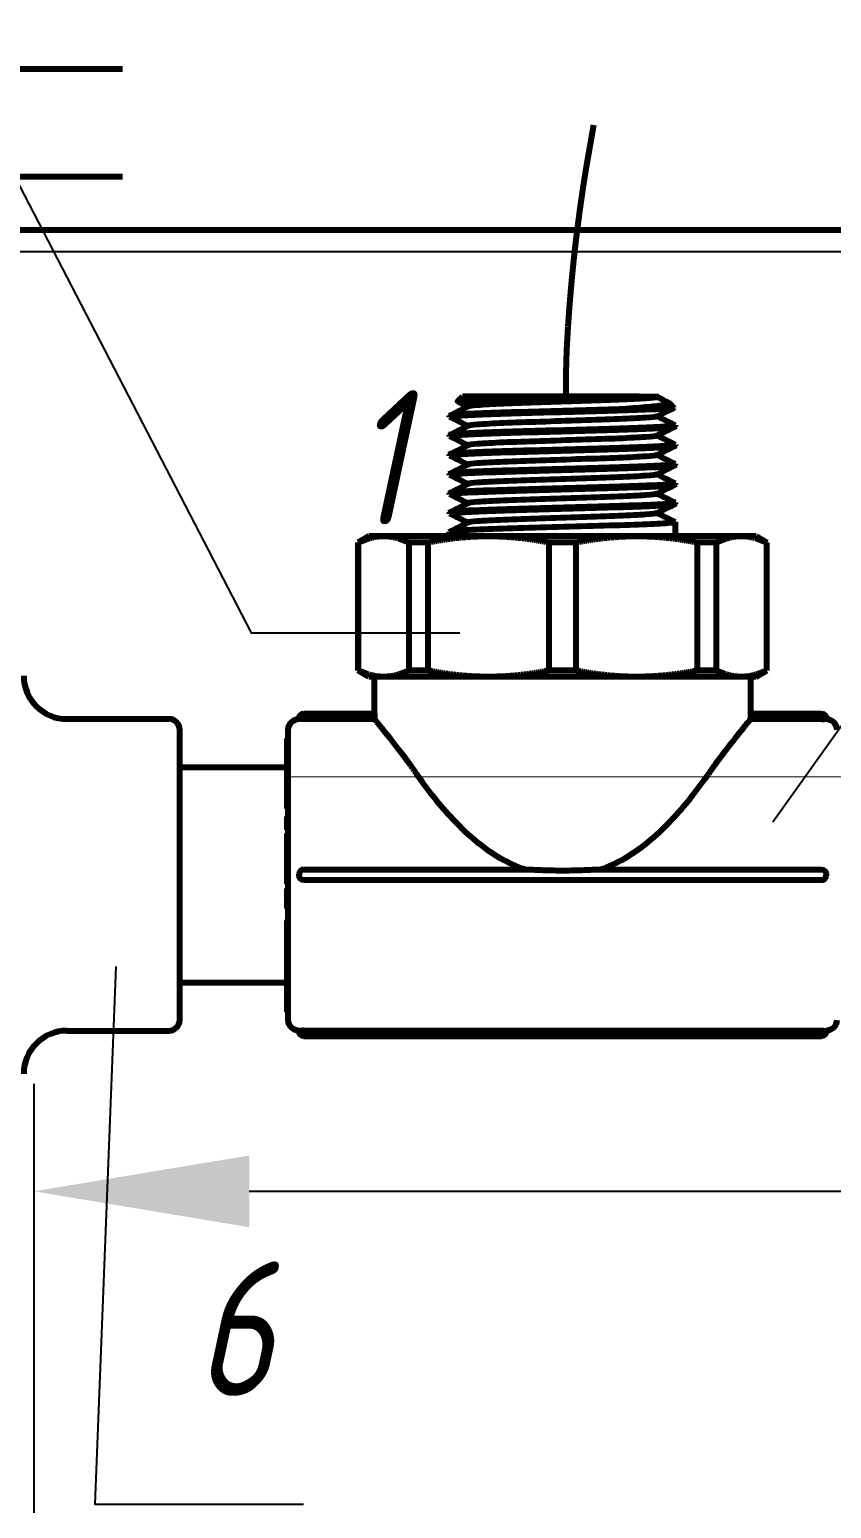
# Model space of a CAD drawing. Header units: millimetres. Extents: x -92220 to 11040, y -5929 to 27498.
# Drawn here: x -2815.4 to -2740.9, y 354.7 to 492.2 of the extents above; entities that cross this region are included whole.
import ezdxf

# ---------------------------------------------------------------- set-up
doc = ezdxf.new("R2010")
doc.units = ezdxf.units.MM
doc.linetypes.add('DASHDOT', pattern=[25.4, 12.7, -6.35, 0, -6.35])
doc.linetypes.add('DASHED', pattern=[19.05, 12.7, -6.35])
doc.layers.add('100 noprint', color=1, linetype='Continuous', plot=False)
for name, color, linetype in [('12 Канализация 1', 7, 'Continuous'), ('27 Вода ветка 7', 7, 'Continuous'), ('28 Вода ветка 8', 7, 'Continuous')]:
    doc.layers.add(name, color=color, linetype=linetype)
doc.styles.get("Standard").update_dxf_attribs({"font": 'arial.ttf'})
doc.styles.add('ГОСТ-ISOCPEUR', font='isocpeui.ttf', dxfattribs={"width": 0.8})
doc.dimstyles.new('ISO-25', dxfattribs={"dimtxt": 2.5, "dimasz": 2.5, "dimexe": 1.25, "dimexo": 0.625, "dimtad": 1, "dimtxsty": 'Standard', "dimcen": 2.5, "dimadec": 0, "dimazin": 0, "dimtfac": 1, "dimtmove": 0, "dimatfit": 3, "dimfxl": 1, "dimarcsym": 0})

# ---------------------------------------------------------------- blocks, each defined once
blk = doc.blocks.new('скользящее крепление')
at = {"color": 0, "lineweight": -2}
for p, q in [((0, 0), (0, 20)), ((10, 0), (10, 20))]:
    blk.add_line(p, q, dxfattribs=at)
blk = doc.blocks.new('*D69')
at = {"layer": '12 Канализация 1', "color": 0, "lineweight": -2}
for p, q in [((-2815, 354.25), (-2815, 394.15)), ((-2295, 134.87), (-2295, 394.15)), ((-2795, 384.15), (-2315, 384.15))]:
    blk.add_line(p, q, dxfattribs=at)
at = {"layer": '12 Канализация 1', "color": 0}
for points in [[(-2795, 387.48), (-2795, 380.81), (-2815, 384.15)], [(-2315, 380.81), (-2315, 387.48), (-2295, 384.15)]]:
    blk.add_solid(points, dxfattribs=at)
at = {"layer": 'Defpoints', "color": 0}
for p in [(-2295, 384.15), (-2815, 354.25), (-2295, 134.87)]:
    blk.add_point(p, dxfattribs=at)
at = {"layer": '12 Канализация 1', "color": 0, "insert": (-2555, 400.53), "char_height": 12.5, "attachment_point": 5}
blk.add_mtext('520', dxfattribs=at)
blk = doc.blocks.new('*D197')
at = {"layer": '27 Вода ветка 7', "color": 0, "lineweight": -2}
for p, q in [((-2816.78, 488.51), (-2816.78, 526.11)), ((-2366.78, 488.51), (-2366.78, 526.11)), ((-2376.78, 521.11), (-2806.78, 521.11))]:
    blk.add_line(p, q, dxfattribs=at)
at = {"layer": '27 Вода ветка 7', "color": 0}
for points in [[(-2806.78, 522.78), (-2806.78, 519.44), (-2816.78, 521.11)], [(-2376.78, 519.44), (-2376.78, 522.78), (-2366.78, 521.11)]]:
    blk.add_solid(points, dxfattribs=at)
at = {"layer": 'Defpoints', "color": 0}
for p in [(-2816.78, 521.11), (-2816.78, 488.51), (-2366.78, 488.51)]:
    blk.add_point(p, dxfattribs=at)
at = {"layer": '27 Вода ветка 7', "color": 0, "insert": (-2591.78, 537.49), "char_height": 12.5, "attachment_point": 5}
blk.add_mtext('450', dxfattribs=at)

msp = doc.modelspace()

# ---------------------------------------------------------------- linework, layer by layer
at = {"layer": '100 noprint', "color": 2, "linetype": 'DASHED', "ltscale": 10}
msp.add_line((11013.49, 471.51), (-12184.07, 471.51), dxfattribs=at)
at = {"layer": '27 Вода ветка 7', "color": 1, "lineweight": 80}
msp.add_line((-2838.04, 473.58), (-1571.92, 473.58), dxfattribs=at)
at = {"layer": '27 Вода ветка 7', "flags": 128}
msp.add_lwpolyline([(-2816.78, 478.51), (-2794.83, 436.09), (-2775.41, 436.09)], dxfattribs=at)
at = {"layer": '28 Вода ветка 8', "color": 5, "lineweight": 80, "extrusion": (0, 1, -2.22045e-16)}
for p, q in [((-2775.16, 458.08), (-2775.63, 457.61)), ((-2758.74, 458.08), (-2775.16, 458.08)), ((-2757.82, 456.88), (-2760.61, 456.88)), ((-2755.96, 457.48), (-2755.5, 457.01)), ((-2776.36, 456.18), (-2776.36, 456.28)), ((-2755.36, 455.28), (-2755.36, 455.38)), ((-2776.36, 454.38), (-2776.36, 454.48)), ((-2776.36, 452.58), (-2776.36, 452.68)), ((-2755.36, 453.48), (-2755.36, 453.58)), ((-2755.36, 451.68), (-2755.36, 451.78)), ((-2776.36, 450.78), (-2776.36, 450.88)), ((-2755.36, 449.88), (-2755.36, 449.98)), ((-2776.36, 448.98), (-2776.36, 449.08)), ((-2776.36, 447.18), (-2776.36, 447.28)), ((-2755.36, 448.08), (-2755.36, 448.18)), ((-2755.36, 445.08), (-2755.36, 446.38)), ((-2783.86, 445.08), (-2784.86, 444.5)), ((-2784.82, 444.5), (-2784.86, 444.5)), ((-2784.86, 432.58), (-2784.86, 444.5)), ((-2784.82, 432.58), (-2784.82, 444.5)), ((-2782.49, 445.08), (-2783.86, 445.08)), ((-2772.75, 445.08), (-2782.49, 445.08)), ((-2780.16, 444.5), (-2780.16, 432.58)), ((-2778.37, 444.5), (-2780.16, 444.5)), ((-2778.37, 432.58), (-2778.37, 444.5)), ((-2776.36, 445.08), (-2776.36, 445.48)), ((-2758.97, 445.08), (-2772.75, 445.08)), ((-2767.13, 444.5), (-2767.13, 432.58)), ((-2764.59, 444.5), (-2767.13, 444.5)), ((-2764.59, 432.58), (-2764.59, 444.5)), ((-2749.23, 445.08), (-2758.97, 445.08)), ((-2753.35, 444.5), (-2753.35, 432.58)), ((-2751.56, 444.5), (-2753.35, 444.5)), ((-2751.56, 432.58), (-2751.56, 444.5)), ((-2747.86, 445.08), (-2749.23, 445.08)), ((-2747.86, 445.08), (-2746.86, 444.5)), ((-2746.9, 444.5), (-2746.9, 432.58)), ((-2746.86, 444.5), (-2746.9, 444.5)), ((-2746.86, 432.58), (-2746.86, 444.5)), ((-2784.82, 432.58), (-2784.86, 432.58)), ((-2783.86, 432), (-2784.86, 432.58)), ((-2782.49, 432), (-2783.86, 432)), ((-2783.36, 428.58), (-2783.36, 432)), ((-2772.75, 432), (-2782.49, 432)), ((-2778.37, 432.58), (-2780.16, 432.58)), ((-2758.97, 432), (-2772.75, 432)), ((-2764.59, 432.58), (-2767.13, 432.58)), ((-2749.23, 432), (-2758.97, 432)), ((-2751.56, 432.58), (-2753.35, 432.58)), ((-2747.86, 432), (-2749.23, 432)), ((-2748.36, 428.58), (-2748.36, 432)), ((-2747.86, 432), (-2746.86, 432.58)), ((-2746.86, 432.58), (-2746.9, 432.58)), ((-2790.36, 428.08), (-2790.36, 428.18)), ((-2790.36, 428.08), (-2790.36, 428.08)), ((-2789.96, 428.58), (-2783.36, 428.58)), ((-2783.36, 428.07), (-2789.96, 428.07)), ((-2783.36, 428.08), (-2783.36, 428.07)), ((-2748.37, 428.07), (-2748.37, 428.08)), ((-2741.76, 428.07), (-2748.37, 428.07)), ((-2748.36, 428.58), (-2741.76, 428.58)), ((-2741.36, 428.18), (-2741.36, 428.08)), ((-2741.36, 428.08), (-2741.36, 428.08)), ((-2791.36, 400.08), (-2791.36, 427.08)), ((-2791.36, 426.27), (-2791.46, 426.27)), ((-2791.46, 426.15), (-2791.46, 426.27)), ((-2791.36, 425.78), (-2791.46, 425.78)), ((-2791.46, 425.52), (-2791.46, 425.78)), ((-2791.46, 424.16), (-2791.46, 424.31)), ((-2791.36, 424.31), (-2791.46, 424.31)), ((-2791.36, 424.16), (-2791.46, 424.16)), ((-2791.46, 423.62), (-2791.46, 424.16)), ((-2791.36, 422.55), (-2791.46, 422.55)), ((-2791.46, 421.5), (-2791.46, 422.14)), ((-2791.36, 421.5), (-2791.46, 421.5)), ((-2791.46, 420.84), (-2791.46, 421.5)), ((-2791.46, 419.95), (-2791.46, 420.84)), ((-2791.36, 420.84), (-2791.46, 420.84)), ((-2791.36, 419.95), (-2791.46, 419.95)), ((-2791.46, 419.74), (-2791.46, 419.95)), ((-2791.36, 419.74), (-2791.46, 419.74)), ((-2791.36, 419), (-2791.46, 419)), ((-2791.46, 418.9), (-2791.46, 419)), ((-2791.36, 418.9), (-2791.46, 418.9)), ((-2791.46, 417.77), (-2791.46, 418.9)), ((-2791.36, 417.77), (-2791.46, 417.77)), ((-2791.36, 417.42), (-2791.46, 417.42)), ((-2791.46, 417.13), (-2791.46, 417.42)), ((-2791.36, 417.13), (-2791.46, 417.13)), ((-2791.46, 417.07), (-2791.46, 417.13)), ((-2791.36, 417.07), (-2791.46, 417.07)), ((-2791.46, 416.73), (-2791.46, 417.07)), ((-2791.36, 416.73), (-2791.46, 416.73)), ((-2791.46, 415.17), (-2791.46, 416.73)), ((-2791.36, 415.17), (-2791.46, 415.17)), ((-2791.46, 415.13), (-2791.46, 415.17)), ((-2791.36, 415.13), (-2791.46, 415.13)), ((-2791.46, 414.63), (-2791.46, 415.13)), ((-2791.36, 414.63), (-2791.46, 414.63)), ((-2791.46, 414.56), (-2791.46, 414.63)), ((-2791.36, 414.56), (-2791.46, 414.56)), ((-2791.46, 414.24), (-2791.46, 414.56)), ((-2791.36, 414.24), (-2791.46, 414.24)), ((-2791.46, 413.84), (-2791.46, 414.24)), ((-2789.96, 414.08), (-2769.32, 414.08)), ((-2762.41, 414.08), (-2741.76, 414.08)), ((-2791.36, 413.63), (-2791.46, 413.63)), ((-2791.46, 413.03), (-2791.46, 413.42)), ((-2791.36, 413.03), (-2791.46, 413.03)), ((-2791.46, 412.72), (-2791.46, 413.03)), ((-2791.36, 412.72), (-2791.46, 412.72)), ((-2790.36, 413.48), (-2790.36, 413.68)), ((-2741.76, 413.08), (-2789.96, 413.08)), ((-2741.36, 413.68), (-2741.36, 413.48)), ((-2791.36, 412.3), (-2791.46, 412.3)), ((-2791.46, 411.93), (-2791.46, 412.3)), ((-2791.36, 411.93), (-2791.46, 411.93)), ((-2791.46, 411.19), (-2791.46, 411.93)), ((-2791.36, 410.52), (-2791.46, 410.52)), ((-2791.36, 409.3), (-2791.46, 409.3)), ((-2791.36, 409.25), (-2791.46, 409.25)), ((-2791.46, 409.02), (-2791.46, 409.25)), ((-2791.36, 409.02), (-2791.46, 409.02)), ((-2791.36, 408.81), (-2791.46, 408.81)), ((-2791.36, 407.7), (-2791.46, 407.7)), ((-2791.36, 407.15), (-2791.46, 407.15)), ((-2791.46, 406.14), (-2791.46, 407.15)), ((-2791.36, 406.14), (-2791.46, 406.14)), ((-2791.36, 406.01), (-2791.46, 406.01)), ((-2791.36, 405.49), (-2791.46, 405.49)), ((-2791.36, 404.77), (-2791.46, 404.77)), ((-2791.46, 404.6), (-2791.46, 404.77)), ((-2791.36, 404.6), (-2791.46, 404.6)), ((-2791.46, 404.54), (-2791.46, 404.6)), ((-2791.36, 404.54), (-2791.46, 404.54)), ((-2791.36, 404.47), (-2791.46, 404.47)), ((-2791.46, 402.71), (-2791.46, 404.47)), ((-2791.36, 402.71), (-2791.46, 402.71)), ((-2791.46, 402.35), (-2791.46, 402.71)), ((-2791.46, 401.63), (-2791.46, 402.19)), ((-2791.36, 402.19), (-2791.46, 402.19)), ((-2791.36, 401.63), (-2791.46, 401.63)), ((-2791.46, 401.55), (-2791.46, 401.63)), ((-2791.36, 401.55), (-2791.46, 401.55)), ((-2791.46, 401.24), (-2791.46, 401.55)), ((-2791.36, 401.24), (-2791.46, 401.24)), ((-2791.46, 401.17), (-2791.46, 401.24)), ((-2791.36, 401.17), (-2791.46, 401.17)), ((-2791.46, 400.85), (-2791.46, 400.9)), ((-2791.36, 400.9), (-2791.46, 400.9)), ((-2791.36, 400.85), (-2791.46, 400.85)), ((-2790.36, 398.98), (-2790.36, 399.08)), ((-2790.36, 399.08), (-2790.36, 399.08)), ((-2789.96, 399.09), (-2741.76, 399.09)), ((-2741.36, 399.08), (-2741.36, 399.08)), ((-2741.36, 399.08), (-2741.36, 398.98)), ((-2789.96, 398.58), (-2741.76, 398.58))]:
    msp.add_line(p, q, dxfattribs=at)
at = {"layer": '28 Вода ветка 8', "color": 5, "lineweight": 80}
for p, q in [((-2811.96, 428.08), (-2802.46, 428.08)), ((-2801.46, 400.08), (-2801.46, 427.08)), ((-2801.46, 423.58), (-2791.36, 423.58)), ((-2801.46, 403.58), (-2791.36, 403.58)), ((-2811.96, 399.08), (-2802.46, 399.08))]:
    msp.add_line(p, q, dxfattribs=at)
at = {"layer": '28 Вода ветка 8', "flags": 128}
for points in [[(-2746.32, 418.51), (-2710.83, 468.23), (-2691.41, 468.23)], [(-2807.4, 405.07), (-2809.36, 355.07), (-2789.94, 355.07)]]:
    msp.add_lwpolyline(points, dxfattribs=at)
at = {"layer": '28 Вода ветка 8', "color": 5, "lineweight": 80}
for centre, radius, start, end in [((-2811.96, 432.08), 4, 180, 270), ((-2802.46, 427.08), 1, 0, 90), ((-2789.96, 413.68), 0.4, 90, 180), ((-2741.76, 413.48), 0.4, 270, 0), ((-2811.96, 395.08), 4, 90, 180), ((-2802.46, 400.08), 1, 270, 0)]:
    msp.add_arc(centre, radius, start, end, dxfattribs=at)
at = {"layer": '28 Вода ветка 8', "color": 5, "lineweight": 80, "extrusion": (0, -2.22045e-16, -1)}
for centre, radius, start, end in [((2790.36, 427.08), 1, 0, 90), ((2789.96, 428.18), 0.4, 0, 90), ((2741.76, 428.18), 0.4, 90, 180), ((2741.36, 427.08), 1, 90, 180), ((2741.76, 413.68), 0.4, 90, 180), ((2789.96, 413.48), 0.4, 270, 0), ((2790.36, 400.08), 1, 270, 0), ((2789.96, 398.98), 0.4, 270, 0), ((2741.76, 398.98), 0.4, 180, 270), ((2741.36, 400.08), 1, 180, 270)]:
    msp.add_arc(centre, radius, start, end, dxfattribs=at)
at = {"layer": '28 Вода ветка 8', "color": 5, "linetype": 'DASHDOT', "lineweight": 80, "ltscale": 2, "start_tangent": (0, 1), "end_tangent": (0, 1)}
msp.add_spline([(-2765.54, 458.08), (-2755.24, 526.58), (-2761.61, 616.1), (-2755.24, 779.79)], degree=3, dxfattribs=at)
at = {"layer": '28 Вода ветка 8', "color": 5, "lineweight": 80}
for points, degree, knots in [([(-2775.62, 457.6), (-2775.64, 457.61), (-2775.63, 457.62), (-2775.51, 457.65), (-2775.17, 457.67), (-2774.05, 457.72), (-2773.27, 457.75), (-2771.39, 457.8), (-2770.3, 457.82), (-2767.95, 457.87), (-2766.71, 457.9), (-2764.26, 457.95), (-2763.06, 457.97), (-2760.86, 458.02), (-2759.87, 458.04), (-2758.95, 458.07), (-2758.84, 458.08), (-2758.74, 458.08)], 3, [3.850209, 3.850209, 3.850209, 3.850209, 3.960352, 3.960352, 4.340738, 4.340738, 4.718276, 4.718276, 5.092967, 5.092967, 5.464809, 5.464809, 5.833803, 5.833803, 6.199948, 6.199948, 6.250075, 6.250075, 6.250075, 6.250075]), ([(-2757.08, 458.01), (-2757.16, 457.97), (-2757.53, 457.93), (-2758.14, 457.89), (-2758.76, 457.85), (-2759.62, 457.8), (-2760.64, 457.76), (-2761.67, 457.72), (-2762.87, 457.68), (-2764.12, 457.64), (-2765.37, 457.6), (-2766.68, 457.55), (-2767.92, 457.51), (-2769.16, 457.47), (-2770.34, 457.43), (-2771.34, 457.39), (-2772.34, 457.35), (-2773.16, 457.3), (-2773.74, 457.26), (-2774.26, 457.22), (-2774.57, 457.19), (-2774.64, 457.15)], 3, [3.20661, 3.20661, 3.20661, 3.20661, 3.64235, 3.64235, 3.64235, 4.077674, 4.077674, 4.077674, 4.512649, 4.512649, 4.512649, 4.948828, 4.948828, 4.948828, 5.38412, 5.38412, 5.38412, 5.820212, 5.820212, 5.820212, 6.218168, 6.218168, 6.218168, 6.218168]), ([(-2758.74, 458.08), (-2758.2, 458.08), (-2757.78, 458.08), (-2757.18, 458.08), (-2757, 458.08), (-2756.95, 458.08), (-2756.94, 458.08), (-2756.94, 458.08)], 3, [0.8379138, 0.8379138, 0.8379138, 0.8379138, 1.1083627, 1.1083627, 1.3727877, 1.3727877, 1.4196026, 1.4196026, 1.4196026, 1.4196026]), ([(-2776.35, 456.16), (-2776.43, 456.2), (-2776.2, 456.24), (-2775.68, 456.28), (-2775.17, 456.32), (-2774.36, 456.36), (-2773.34, 456.4), (-2772.32, 456.44), (-2771.07, 456.48), (-2769.71, 456.52), (-2768.36, 456.56), (-2766.89, 456.6), (-2765.43, 456.64), (-2763.97, 456.68), (-2762.53, 456.72), (-2761.22, 456.76), (-2759.92, 456.8), (-2758.75, 456.84), (-2757.82, 456.88)], 3, [-12.620884, -12.620884, -12.620884, -12.620884, -12.204428, -12.204428, -12.204428, -11.788283, -11.788283, -11.788283, -11.371033, -11.371033, -11.371033, -10.954579, -10.954579, -10.954579, -10.537334, -10.537334, -10.537334, -10.12291, -10.12291, -10.12291, -10.12291]), ([(-2760.61, 456.88), (-2761.87, 456.84), (-2763.29, 456.8), (-2764.74, 456.76), (-2766.2, 456.72), (-2767.69, 456.68), (-2769.09, 456.64), (-2770.47, 456.6), (-2771.77, 456.56), (-2772.85, 456.52), (-2773.95, 456.48), (-2774.84, 456.44), (-2775.44, 456.4), (-2776.05, 456.36), (-2776.36, 456.32), (-2776.36, 456.28)], 3, [4.18879, 4.18879, 4.18879, 4.18879, 4.604944, 4.604944, 4.604944, 5.024504, 5.024504, 5.024504, 5.440976, 5.440976, 5.440976, 5.862081, 5.862081, 5.862081, 6.283185, 6.283185, 6.283185, 6.283185]), ([(-2756.01, 457.51), (-2755.98, 457.5), (-2755.96, 457.48), (-2755.91, 457.39), (-2756.12, 457.32), (-2756.95, 457.18), (-2757.49, 457.12), (-2758.86, 457), (-2759.69, 456.94), (-2760.61, 456.88)], 3, [1.747797, 1.747797, 1.747797, 1.747797, 1.8286, 1.8286, 2.219772, 2.219772, 2.545141, 2.545141, 2.876177, 2.876177, 2.876177, 2.876177]), ([(-2757.82, 456.88), (-2756.96, 456.9), (-2756.32, 456.93), (-2755.62, 456.97), (-2755.48, 456.99), (-2755.5, 457.01)], 3, [0, 0, 0, 0, 0.4088331, 0.4088331, 0.7311599, 0.7311599, 0.7311599, 0.7311599]), ([(-2776.35, 454.36), (-2776.43, 454.4), (-2776.2, 454.44), (-2775.68, 454.48), (-2775.16, 454.52), (-2774.36, 454.56), (-2773.33, 454.6), (-2772.31, 454.64), (-2771.07, 454.68), (-2769.71, 454.72), (-2768.35, 454.76), (-2766.89, 454.8), (-2765.43, 454.84), (-2763.97, 454.88), (-2762.53, 454.92), (-2761.22, 454.96), (-2759.91, 455), (-2758.74, 455.04), (-2757.81, 455.08), (-2756.87, 455.12), (-2756.17, 455.16), (-2755.77, 455.2), (-2755.5, 455.23), (-2755.36, 455.25), (-2755.36, 455.28)], 3, [-18.904069, -18.904069, -18.904069, -18.904069, -18.486964, -18.486964, -18.486964, -18.070266, -18.070266, -18.070266, -17.653917, -17.653917, -17.653917, -17.237861, -17.237861, -17.237861, -16.820895, -16.820895, -16.820895, -16.404648, -16.404648, -16.404648, -15.987943, -15.987943, -15.987943, -15.707963, -15.707963, -15.707963, -15.707963]), ([(-2755.38, 455.4), (-2755.3, 455.36), (-2755.53, 455.32), (-2756.04, 455.28), (-2756.56, 455.24), (-2757.37, 455.2), (-2758.39, 455.16), (-2759.42, 455.12), (-2760.66, 455.08), (-2762.01, 455.04), (-2763.37, 455), (-2764.84, 454.96), (-2766.29, 454.92), (-2767.75, 454.88), (-2769.19, 454.84), (-2770.5, 454.8), (-2771.81, 454.76), (-2772.98, 454.72), (-2773.92, 454.68), (-2774.85, 454.64), (-2775.55, 454.6), (-2775.95, 454.56), (-2776.22, 454.53), (-2776.36, 454.51), (-2776.36, 454.48)], 3, [9.370265, 9.370265, 9.370265, 9.370265, 9.78737, 9.78737, 9.78737, 10.204068, 10.204068, 10.204068, 10.620417, 10.620417, 10.620417, 11.036473, 11.036473, 11.036473, 11.453439, 11.453439, 11.453439, 11.869685, 11.869685, 11.869685, 12.286391, 12.286391, 12.286391, 12.566371, 12.566371, 12.566371, 12.566371]), ([(-2757.08, 456.21), (-2757.16, 456.17), (-2757.53, 456.13), (-2758.14, 456.09), (-2758.76, 456.05), (-2759.62, 456), (-2760.64, 455.96), (-2761.67, 455.92), (-2762.87, 455.88), (-2764.12, 455.84), (-2765.37, 455.8), (-2766.68, 455.75), (-2767.92, 455.71), (-2769.16, 455.67), (-2770.34, 455.63), (-2771.34, 455.59), (-2772.34, 455.55), (-2773.16, 455.5), (-2773.74, 455.46), (-2774.26, 455.42), (-2774.57, 455.39), (-2774.64, 455.35)], 3, [9.489795, 9.489795, 9.489795, 9.489795, 9.925535, 9.925535, 9.925535, 10.360859, 10.360859, 10.360859, 10.795834, 10.795834, 10.795834, 11.232013, 11.232013, 11.232013, 11.667305, 11.667305, 11.667305, 12.103398, 12.103398, 12.103398, 12.501354, 12.501354, 12.501354, 12.501354]), ([(-2757.08, 454.41), (-2757.16, 454.37), (-2757.53, 454.33), (-2758.14, 454.29), (-2758.76, 454.25), (-2759.62, 454.2), (-2760.64, 454.16), (-2761.67, 454.12), (-2762.87, 454.08), (-2764.12, 454.04), (-2765.37, 454), (-2766.68, 453.95), (-2767.92, 453.91), (-2769.16, 453.87), (-2770.34, 453.83), (-2771.34, 453.79), (-2772.34, 453.75), (-2773.16, 453.7), (-2773.74, 453.66), (-2774.26, 453.62), (-2774.57, 453.59), (-2774.64, 453.55)], 3, [15.77298, 15.77298, 15.77298, 15.77298, 16.20872, 16.20872, 16.20872, 16.644045, 16.644045, 16.644045, 17.079019, 17.079019, 17.079019, 17.515198, 17.515198, 17.515198, 17.95049, 17.95049, 17.95049, 18.386583, 18.386583, 18.386583, 18.784539, 18.784539, 18.784539, 18.784539]), ([(-2776.35, 452.56), (-2776.43, 452.6), (-2776.2, 452.64), (-2775.68, 452.68), (-2775.16, 452.72), (-2774.36, 452.76), (-2773.33, 452.8), (-2772.31, 452.84), (-2771.07, 452.88), (-2769.71, 452.92), (-2768.35, 452.96), (-2766.89, 453), (-2765.43, 453.04), (-2763.97, 453.08), (-2762.53, 453.12), (-2761.22, 453.16), (-2759.91, 453.2), (-2758.74, 453.24), (-2757.81, 453.28), (-2756.87, 453.32), (-2756.17, 453.36), (-2755.77, 453.4), (-2755.5, 453.43), (-2755.36, 453.45), (-2755.36, 453.48)], 3, [-25.187255, -25.187255, -25.187255, -25.187255, -24.770149, -24.770149, -24.770149, -24.353451, -24.353451, -24.353451, -23.937102, -23.937102, -23.937102, -23.521046, -23.521046, -23.521046, -23.10408, -23.10408, -23.10408, -22.687834, -22.687834, -22.687834, -22.271129, -22.271129, -22.271129, -21.991149, -21.991149, -21.991149, -21.991149]), ([(-2755.38, 453.6), (-2755.3, 453.56), (-2755.53, 453.52), (-2756.04, 453.48), (-2756.56, 453.44), (-2757.37, 453.4), (-2758.39, 453.36), (-2759.42, 453.32), (-2760.66, 453.28), (-2762.01, 453.24), (-2763.37, 453.2), (-2764.84, 453.16), (-2766.29, 453.12), (-2767.75, 453.08), (-2769.19, 453.04), (-2770.5, 453), (-2771.81, 452.96), (-2772.98, 452.92), (-2773.92, 452.88), (-2774.85, 452.84), (-2775.55, 452.8), (-2775.95, 452.76), (-2776.22, 452.73), (-2776.36, 452.71), (-2776.36, 452.68)], 3, [15.65345, 15.65345, 15.65345, 15.65345, 16.070556, 16.070556, 16.070556, 16.487254, 16.487254, 16.487254, 16.903602, 16.903602, 16.903602, 17.319658, 17.319658, 17.319658, 17.736624, 17.736624, 17.736624, 18.152871, 18.152871, 18.152871, 18.569576, 18.569576, 18.569576, 18.849556, 18.849556, 18.849556, 18.849556]), ([(-2757.08, 452.61), (-2757.16, 452.57), (-2757.53, 452.53), (-2758.14, 452.49), (-2758.76, 452.45), (-2759.62, 452.4), (-2760.64, 452.36), (-2761.67, 452.32), (-2762.87, 452.28), (-2764.12, 452.24), (-2765.37, 452.2), (-2766.68, 452.15), (-2767.92, 452.11), (-2769.16, 452.07), (-2770.34, 452.03), (-2771.34, 451.99), (-2772.34, 451.95), (-2773.16, 451.9), (-2773.74, 451.86), (-2774.26, 451.82), (-2774.57, 451.79), (-2774.64, 451.75)], 3, [22.056166, 22.056166, 22.056166, 22.056166, 22.491906, 22.491906, 22.491906, 22.92723, 22.92723, 22.92723, 23.362205, 23.362205, 23.362205, 23.798384, 23.798384, 23.798384, 24.233676, 24.233676, 24.233676, 24.669768, 24.669768, 24.669768, 25.067724, 25.067724, 25.067724, 25.067724]), ([(-2776.35, 450.76), (-2776.43, 450.8), (-2776.2, 450.84), (-2775.68, 450.88), (-2775.16, 450.92), (-2774.36, 450.96), (-2773.33, 451), (-2772.31, 451.04), (-2771.07, 451.08), (-2769.71, 451.12), (-2768.35, 451.16), (-2766.89, 451.2), (-2765.43, 451.24), (-2763.97, 451.28), (-2762.53, 451.32), (-2761.22, 451.36), (-2759.91, 451.4), (-2758.74, 451.44), (-2757.81, 451.48), (-2756.87, 451.52), (-2756.17, 451.56), (-2755.77, 451.6), (-2755.5, 451.63), (-2755.36, 451.65), (-2755.36, 451.68)], 3, [-31.47044, -31.47044, -31.47044, -31.47044, -31.053334, -31.053334, -31.053334, -30.636636, -30.636636, -30.636636, -30.220288, -30.220288, -30.220288, -29.804231, -29.804231, -29.804231, -29.387265, -29.387265, -29.387265, -28.971019, -28.971019, -28.971019, -28.554314, -28.554314, -28.554314, -28.274334, -28.274334, -28.274334, -28.274334]), ([(-2755.38, 451.8), (-2755.3, 451.76), (-2755.53, 451.72), (-2756.04, 451.68), (-2756.56, 451.64), (-2757.37, 451.6), (-2758.39, 451.56), (-2759.42, 451.52), (-2760.66, 451.48), (-2762.01, 451.44), (-2763.37, 451.4), (-2764.84, 451.36), (-2766.29, 451.32), (-2767.75, 451.28), (-2769.19, 451.24), (-2770.5, 451.2), (-2771.81, 451.16), (-2772.98, 451.12), (-2773.92, 451.08), (-2774.85, 451.04), (-2775.55, 451), (-2775.95, 450.96), (-2776.22, 450.93), (-2776.36, 450.91), (-2776.36, 450.88)], 3, [21.936635, 21.936635, 21.936635, 21.936635, 22.353741, 22.353741, 22.353741, 22.770439, 22.770439, 22.770439, 23.186787, 23.186787, 23.186787, 23.602844, 23.602844, 23.602844, 24.01981, 24.01981, 24.01981, 24.436056, 24.436056, 24.436056, 24.852761, 24.852761, 24.852761, 25.132741, 25.132741, 25.132741, 25.132741]), ([(-2776.35, 448.96), (-2776.43, 449), (-2776.2, 449.04), (-2775.68, 449.08), (-2775.16, 449.12), (-2774.36, 449.16), (-2773.33, 449.2), (-2772.31, 449.24), (-2771.07, 449.28), (-2769.71, 449.32), (-2768.35, 449.36), (-2766.89, 449.4), (-2765.43, 449.44), (-2763.97, 449.48), (-2762.53, 449.52), (-2761.22, 449.56), (-2759.91, 449.6), (-2758.74, 449.64), (-2757.81, 449.68), (-2756.87, 449.72), (-2756.17, 449.76), (-2755.77, 449.8), (-2755.5, 449.83), (-2755.36, 449.85), (-2755.36, 449.88)], 3, [-37.753625, -37.753625, -37.753625, -37.753625, -37.33652, -37.33652, -37.33652, -36.919822, -36.919822, -36.919822, -36.503473, -36.503473, -36.503473, -36.087417, -36.087417, -36.087417, -35.670451, -35.670451, -35.670451, -35.254204, -35.254204, -35.254204, -34.837499, -34.837499, -34.837499, -34.557519, -34.557519, -34.557519, -34.557519]), ([(-2755.38, 450), (-2755.3, 449.96), (-2755.53, 449.92), (-2756.04, 449.88), (-2756.56, 449.84), (-2757.37, 449.8), (-2758.39, 449.76), (-2759.42, 449.72), (-2760.66, 449.68), (-2762.01, 449.64), (-2763.37, 449.6), (-2764.84, 449.56), (-2766.29, 449.52), (-2767.75, 449.48), (-2769.19, 449.44), (-2770.5, 449.4), (-2771.81, 449.36), (-2772.98, 449.32), (-2773.92, 449.28), (-2774.85, 449.24), (-2775.55, 449.2), (-2775.95, 449.16), (-2776.22, 449.13), (-2776.36, 449.11), (-2776.36, 449.08)], 3, [28.219821, 28.219821, 28.219821, 28.219821, 28.636926, 28.636926, 28.636926, 29.053624, 29.053624, 29.053624, 29.469973, 29.469973, 29.469973, 29.886029, 29.886029, 29.886029, 30.302995, 30.302995, 30.302995, 30.719241, 30.719241, 30.719241, 31.135947, 31.135947, 31.135947, 31.415927, 31.415927, 31.415927, 31.415927]), ([(-2757.08, 450.81), (-2757.16, 450.77), (-2757.53, 450.73), (-2758.14, 450.69), (-2758.76, 450.65), (-2759.62, 450.6), (-2760.64, 450.56), (-2761.67, 450.52), (-2762.87, 450.48), (-2764.12, 450.44), (-2765.37, 450.4), (-2766.68, 450.35), (-2767.92, 450.31), (-2769.16, 450.27), (-2770.34, 450.23), (-2771.34, 450.19), (-2772.34, 450.15), (-2773.16, 450.1), (-2773.74, 450.06), (-2774.26, 450.02), (-2774.57, 449.99), (-2774.64, 449.95)], 3, [28.339351, 28.339351, 28.339351, 28.339351, 28.775091, 28.775091, 28.775091, 29.210415, 29.210415, 29.210415, 29.64539, 29.64539, 29.64539, 30.081569, 30.081569, 30.081569, 30.516861, 30.516861, 30.516861, 30.952953, 30.952953, 30.952953, 31.350909, 31.350909, 31.350909, 31.350909]), ([(-2757.08, 449.01), (-2757.16, 448.97), (-2757.53, 448.93), (-2758.14, 448.89), (-2758.76, 448.85), (-2759.62, 448.8), (-2760.64, 448.76), (-2761.67, 448.72), (-2762.87, 448.68), (-2764.12, 448.64), (-2765.37, 448.6), (-2766.68, 448.55), (-2767.92, 448.51), (-2769.16, 448.47), (-2770.34, 448.43), (-2771.34, 448.39), (-2772.34, 448.35), (-2773.16, 448.3), (-2773.74, 448.26), (-2774.26, 448.22), (-2774.57, 448.19), (-2774.64, 448.15)], 3, [34.622536, 34.622536, 34.622536, 34.622536, 35.058276, 35.058276, 35.058276, 35.493601, 35.493601, 35.493601, 35.928575, 35.928575, 35.928575, 36.364754, 36.364754, 36.364754, 36.800046, 36.800046, 36.800046, 37.236139, 37.236139, 37.236139, 37.634095, 37.634095, 37.634095, 37.634095]), ([(-2776.35, 447.16), (-2776.43, 447.2), (-2776.2, 447.24), (-2775.68, 447.28), (-2775.16, 447.32), (-2774.36, 447.36), (-2773.33, 447.4), (-2772.31, 447.44), (-2771.07, 447.48), (-2769.71, 447.52), (-2768.35, 447.56), (-2766.89, 447.6), (-2765.43, 447.64), (-2763.97, 447.68), (-2762.53, 447.72), (-2761.22, 447.76), (-2759.91, 447.8), (-2758.74, 447.84), (-2757.81, 447.88), (-2756.87, 447.92), (-2756.17, 447.96), (-2755.77, 448), (-2755.5, 448.03), (-2755.36, 448.05), (-2755.36, 448.08)], 3, [-44.03681, -44.03681, -44.03681, -44.03681, -43.619705, -43.619705, -43.619705, -43.203007, -43.203007, -43.203007, -42.786658, -42.786658, -42.786658, -42.370602, -42.370602, -42.370602, -41.953636, -41.953636, -41.953636, -41.53739, -41.53739, -41.53739, -41.120684, -41.120684, -41.120684, -40.840704, -40.840704, -40.840704, -40.840704]), ([(-2755.38, 448.2), (-2755.3, 448.16), (-2755.53, 448.12), (-2756.04, 448.08), (-2756.56, 448.04), (-2757.37, 448), (-2758.39, 447.96), (-2759.42, 447.92), (-2760.66, 447.88), (-2762.01, 447.84), (-2763.37, 447.8), (-2764.84, 447.76), (-2766.29, 447.72), (-2767.75, 447.68), (-2769.19, 447.64), (-2770.5, 447.6), (-2771.81, 447.56), (-2772.98, 447.52), (-2773.92, 447.48), (-2774.85, 447.44), (-2775.55, 447.4), (-2775.95, 447.36), (-2776.22, 447.33), (-2776.36, 447.31), (-2776.36, 447.28)], 3, [34.503006, 34.503006, 34.503006, 34.503006, 34.920111, 34.920111, 34.920111, 35.33681, 35.33681, 35.33681, 35.753158, 35.753158, 35.753158, 36.169214, 36.169214, 36.169214, 36.58618, 36.58618, 36.58618, 37.002427, 37.002427, 37.002427, 37.419132, 37.419132, 37.419132, 37.699112, 37.699112, 37.699112, 37.699112]), ([(-2757.08, 447.21), (-2757.16, 447.17), (-2757.53, 447.13), (-2758.14, 447.09), (-2758.76, 447.05), (-2759.62, 447), (-2760.64, 446.96), (-2761.67, 446.92), (-2762.87, 446.88), (-2764.12, 446.84), (-2765.37, 446.8), (-2766.68, 446.75), (-2767.92, 446.71), (-2769.16, 446.67), (-2770.34, 446.63), (-2771.34, 446.59), (-2772.34, 446.55), (-2773.16, 446.5), (-2773.74, 446.46), (-2774.26, 446.42), (-2774.57, 446.39), (-2774.64, 446.35)], 3, [40.905722, 40.905722, 40.905722, 40.905722, 41.341462, 41.341462, 41.341462, 41.776786, 41.776786, 41.776786, 42.211761, 42.211761, 42.211761, 42.64794, 42.64794, 42.64794, 43.083232, 43.083232, 43.083232, 43.519324, 43.519324, 43.519324, 43.91728, 43.91728, 43.91728, 43.91728]), ([(-2755.38, 446.4), (-2755.3, 446.36), (-2755.53, 446.32), (-2756.04, 446.28), (-2756.56, 446.24), (-2757.37, 446.2), (-2758.39, 446.16), (-2759.42, 446.12), (-2760.66, 446.08), (-2762.01, 446.04), (-2763.37, 446), (-2764.84, 445.96), (-2766.29, 445.92), (-2767.75, 445.88), (-2769.19, 445.84), (-2770.5, 445.8), (-2771.81, 445.76), (-2772.98, 445.72), (-2773.92, 445.68), (-2774.85, 445.64), (-2775.55, 445.6), (-2775.95, 445.56), (-2776.22, 445.53), (-2776.36, 445.51), (-2776.36, 445.48)], 3, [40.786191, 40.786191, 40.786191, 40.786191, 41.203297, 41.203297, 41.203297, 41.619995, 41.619995, 41.619995, 42.036343, 42.036343, 42.036343, 42.4524, 42.4524, 42.4524, 42.869366, 42.869366, 42.869366, 43.285612, 43.285612, 43.285612, 43.702317, 43.702317, 43.702317, 43.982297, 43.982297, 43.982297, 43.982297]), ([(-2789.96, 428.07), (-2790.01, 428.07), (-2790.07, 428.07), (-2790.16, 428.07), (-2790.21, 428.07), (-2790.28, 428.08), (-2790.31, 428.08), (-2790.35, 428.08), (-2790.36, 428.08), (-2790.36, 428.08)], 3, [0, 0, 0, 0, 0.01506838, 0.01506838, 0.03013676, 0.03013676, 0.04520654, 0.04520654, 0.06027632, 0.06027632, 0.06027632, 0.06027632]), ([(-2783.36, 428.58), (-2783.36, 428.58), (-2783.36, 428.57), (-2783.36, 428.52), (-2783.36, 428.48), (-2783.36, 428.39), (-2783.36, 428.33), (-2783.36, 428.21), (-2783.36, 428.14), (-2783.36, 428.08)], 3, [0.07534174, 0.07534174, 0.07534174, 0.07534174, 0.09417717, 0.09417717, 0.1130126, 0.1130126, 0.13184804, 0.13184804, 0.15068347, 0.15068347, 0.15068347, 0.15068347]), ([(-2779.42, 422.95), (-2779.63, 423.26), (-2779.84, 423.55), (-2780.92, 425.05), (-2781.8, 426.15), (-2782.71, 427.29), (-2782.96, 427.59), (-2783.25, 427.95), (-2783.33, 428.04), (-2783.36, 428.07)], 3, [-3.65391, -3.65391, -3.65391, -3.65391, -3.52064, -3.52064, -2.941718, -2.941718, -2.652257, -2.652257, -2.412662, -2.412662, -2.412662, -2.412662]), ([(-2748.37, 428.07), (-2748.39, 428.04), (-2748.47, 427.95), (-2748.77, 427.59), (-2749.01, 427.29), (-2749.93, 426.15), (-2750.8, 425.05), (-2751.88, 423.55), (-2752.09, 423.26), (-2752.3, 422.95)], 3, [2.412662, 2.412662, 2.412662, 2.412662, 2.652257, 2.652257, 2.941718, 2.941718, 3.52064, 3.52064, 3.65391, 3.65391, 3.65391, 3.65391]), ([(-2748.37, 428.08), (-2748.37, 428.14), (-2748.37, 428.21), (-2748.37, 428.33), (-2748.37, 428.39), (-2748.36, 428.48), (-2748.36, 428.52), (-2748.36, 428.57), (-2748.36, 428.58), (-2748.36, 428.58)], 3, [-0.15068347, -0.15068347, -0.15068347, -0.15068347, -0.13184804, -0.13184804, -0.1130126, -0.1130126, -0.09417717, -0.09417717, -0.07534174, -0.07534174, -0.07534174, -0.07534174]), ([(-2741.76, 428.07), (-2741.71, 428.07), (-2741.66, 428.07), (-2741.56, 428.07), (-2741.51, 428.07), (-2741.44, 428.08), (-2741.41, 428.08), (-2741.37, 428.08), (-2741.36, 428.08), (-2741.36, 428.08)], 3, [0.06027142, 0.06027142, 0.06027142, 0.06027142, 0.0753398, 0.0753398, 0.09040818, 0.09040818, 0.10547796, 0.10547796, 0.12054774, 0.12054774, 0.12054774, 0.12054774]), ([(-2791.46, 425.78), (-2791.46, 425.88), (-2791.46, 426.03), (-2791.46, 426.08)], 2, [-1.802234, -1.802234, -1.802234, -1, 0, 0, 0]), ([(-2791.46, 424.31), (-2791.46, 424.31), (-2791.46, 424.47), (-2791.46, 424.71)], 2, [-1.425267, -1.425267, -1.425267, -1, 0, 0, 0]), ([(-2791.46, 422.55), (-2791.46, 422.55), (-2791.46, 422.58), (-2791.46, 422.75)], 2, [-1.177777, -1.177777, -1.177777, -1, 0, 0, 0]), ([(-2769.36, 414.08), (-2770.15, 414.34), (-2770.9, 414.69), (-2773.31, 416.09), (-2774.86, 417.44), (-2777.49, 420.3), (-2778.54, 421.68), (-2779.42, 422.95)], 3, [0.303256, 0.303256, 0.303256, 0.303256, 0.554214, 0.554214, 1.13919, 1.13919, 1.649449, 1.649449, 1.649449, 1.649449]), ([(-2762.37, 414.08), (-2761.58, 414.34), (-2760.82, 414.69), (-2758.42, 416.08), (-2756.86, 417.44), (-2754.23, 420.3), (-2753.19, 421.68), (-2752.3, 422.95)], 3, [0, 0, 0, 0, 0.278537, 0.278537, 0.928402, 0.928402, 1.49509, 1.49509, 1.49509, 1.49509]), ([(-2769.32, 414.08), (-2769.25, 414.08), (-2769.18, 414.08), (-2768.69, 414.07), (-2768.22, 414.05), (-2767.13, 414.01), (-2766.6, 414), (-2765.53, 413.99), (-2764.94, 414), (-2763.59, 414.04), (-2762.96, 414.08), (-2762.43, 414.08), (-2762.42, 414.08), (-2762.41, 414.08)], 3, [-0.4132523, -0.4132523, -0.4132523, -0.4132523, -0.402124, -0.402124, -0.3340776, -0.3340776, -0.2701422, -0.2701422, -0.2036506, -0.2036506, -0.1104961, -0.1104961, -0.1084621, -0.1084621, -0.1084621, -0.1084621]), ([(-2791.46, 410.52), (-2791.46, 410.52), (-2791.46, 410.58), (-2791.46, 410.75), (-2791.46, 410.89)], 2, [-2.572274, -2.572274, -2.572274, -2, -1, 0, 0, 0]), ([(-2791.46, 407.7), (-2791.46, 407.7), (-2791.46, 407.71), (-2791.46, 407.9), (-2791.46, 408.05)], 2, [-2.180071, -2.180071, -2.180071, -2, -1, 0, 0, 0]), ([(-2791.46, 405.51), (-2791.46, 405.64), (-2791.46, 405.91), (-2791.46, 406.01)], 2, [-2, -2, -2, -1, -0.070393, -0.070393, -0.070393]), ([(-2791.46, 405.27), (-2791.46, 405.43), (-2791.46, 405.49), (-2791.46, 405.49)], 2, [-3, -3, -3, -2, -1.700495, -1.700495, -1.700495]), ([(-2791.46, 400.91), (-2791.46, 400.94), (-2791.46, 401.14), (-2791.46, 401.17)], 2, [-2, -2, -2, -1, -0.833515, -0.833515, -0.833515]), ([(-2789.96, 399.09), (-2790.01, 399.09), (-2790.07, 399.09), (-2790.16, 399.09), (-2790.21, 399.09), (-2790.28, 399.08), (-2790.31, 399.08), (-2790.35, 399.08), (-2790.36, 399.08), (-2790.36, 399.08)], 3, [0.18081915, 0.18081915, 0.18081915, 0.18081915, 0.19588753, 0.19588753, 0.21095591, 0.21095591, 0.22602569, 0.22602569, 0.24109547, 0.24109547, 0.24109547, 0.24109547]), ([(-2741.76, 399.09), (-2741.71, 399.09), (-2741.66, 399.09), (-2741.56, 399.09), (-2741.51, 399.09), (-2741.44, 399.08), (-2741.41, 399.08), (-2741.37, 399.08), (-2741.36, 399.08), (-2741.36, 399.08)], 3, [0.12054774, 0.12054774, 0.12054774, 0.12054774, 0.13561612, 0.13561612, 0.1506845, 0.1506845, 0.16575427, 0.16575427, 0.18082405, 0.18082405, 0.18082405, 0.18082405])]:
    msp.add_open_spline(points, degree=degree, knots=knots, dxfattribs=at)
for points, degree in [([(-2756.94, 458.08), (-2756.99, 458.06), (-2757.04, 458.03), (-2757.08, 458.01)], 3), ([(-2757.04, 458.03), (-2756.7, 457.86), (-2756.36, 457.69), (-2756.01, 457.51)], 3), ([(-2776.35, 456.3), (-2775.78, 456.58), (-2775.21, 456.86), (-2774.64, 457.15)], 3), ([(-2774.68, 457.13), (-2775, 457.29), (-2775.31, 457.44), (-2775.62, 457.6)], 3), ([(-2755.5, 457), (-2756.03, 456.74), (-2756.55, 456.48), (-2757.08, 456.21)], 3), ([(-2774.68, 455.33), (-2775.24, 455.61), (-2775.79, 455.89), (-2776.35, 456.16)], 3), ([(-2776.35, 454.5), (-2775.78, 454.78), (-2775.21, 455.06), (-2774.64, 455.35)], 3), ([(-2755.38, 455.26), (-2755.95, 454.98), (-2756.51, 454.7), (-2757.08, 454.41)], 3), ([(-2757.04, 456.23), (-2756.49, 455.95), (-2755.93, 455.67), (-2755.38, 455.4)], 3), ([(-2774.68, 453.53), (-2775.24, 453.81), (-2775.79, 454.09), (-2776.35, 454.36)], 3), ([(-2757.04, 454.43), (-2756.49, 454.15), (-2755.93, 453.87), (-2755.38, 453.6)], 3), ([(-2776.35, 452.7), (-2775.78, 452.98), (-2775.21, 453.26), (-2774.64, 453.55)], 3), ([(-2774.68, 451.73), (-2775.24, 452.01), (-2775.79, 452.29), (-2776.35, 452.56)], 3), ([(-2755.38, 453.46), (-2755.95, 453.18), (-2756.51, 452.9), (-2757.08, 452.61)], 3), ([(-2757.04, 452.63), (-2756.49, 452.35), (-2755.93, 452.07), (-2755.38, 451.8)], 3), ([(-2776.35, 450.9), (-2775.78, 451.18), (-2775.21, 451.46), (-2774.64, 451.75)], 3), ([(-2755.38, 451.66), (-2755.95, 451.38), (-2756.51, 451.1), (-2757.08, 450.81)], 3), ([(-2774.68, 449.93), (-2775.24, 450.21), (-2775.79, 450.49), (-2776.35, 450.76)], 3), ([(-2776.35, 449.1), (-2775.78, 449.38), (-2775.21, 449.66), (-2774.64, 449.95)], 3), ([(-2755.38, 449.86), (-2755.95, 449.58), (-2756.51, 449.3), (-2757.08, 449.01)], 3), ([(-2757.04, 450.83), (-2756.49, 450.55), (-2755.93, 450.27), (-2755.38, 450)], 3), ([(-2774.68, 448.13), (-2775.24, 448.41), (-2775.79, 448.69), (-2776.35, 448.96)], 3), ([(-2757.04, 449.03), (-2756.49, 448.75), (-2755.93, 448.47), (-2755.38, 448.2)], 3), ([(-2776.35, 447.3), (-2775.78, 447.58), (-2775.21, 447.86), (-2774.64, 448.15)], 3), ([(-2774.68, 446.33), (-2775.24, 446.61), (-2775.79, 446.89), (-2776.35, 447.16)], 3), ([(-2755.38, 448.06), (-2755.95, 447.78), (-2756.51, 447.5), (-2757.08, 447.21)], 3), ([(-2757.04, 447.23), (-2756.49, 446.95), (-2755.93, 446.67), (-2755.38, 446.4)], 3), ([(-2776.35, 445.5), (-2775.78, 445.78), (-2775.21, 446.06), (-2774.64, 446.35)], 3), ([(-2791.46, 426.08), (-2791.46, 426.12), (-2791.46, 426.15)], 2), ([(-2791.46, 425.39), (-2791.46, 425.45), (-2791.46, 425.52)], 2), ([(-2791.46, 424.71), (-2791.46, 424.85), (-2791.46, 425.12), (-2791.46, 425.32), (-2791.46, 425.39)], 2), ([(-2791.46, 422.75), (-2791.46, 422.88), (-2791.46, 423.2), (-2791.46, 423.45), (-2791.46, 423.62)], 2), ([(-2791.46, 422.49), (-2791.46, 422.51), (-2791.46, 422.55)], 2), ([(-2791.46, 422.14), (-2791.46, 422.33), (-2791.46, 422.49)], 2), ([(-2791.46, 413.63), (-2791.46, 413.73), (-2791.46, 413.84)], 2), ([(-2791.46, 413.42), (-2791.46, 413.55), (-2791.46, 413.63)], 2), ([(-2791.46, 410.89), (-2791.46, 410.99), (-2791.46, 411.19)], 2), ([(-2791.46, 409.25), (-2791.46, 409.3), (-2791.46, 409.3)], 2), ([(-2791.46, 408.84), (-2791.46, 408.97), (-2791.46, 409.02)], 2), ([(-2791.46, 408.81), (-2791.46, 408.83), (-2791.46, 408.84)], 2), ([(-2791.46, 408.05), (-2791.46, 408.26), (-2791.46, 408.66), (-2791.46, 408.81)], 2), ([(-2791.46, 407.6), (-2791.46, 407.65), (-2791.46, 407.7)], 2), ([(-2791.46, 407.15), (-2791.46, 407.37), (-2791.46, 407.6)], 2), ([(-2791.46, 406.05), (-2791.46, 406.08), (-2791.46, 406.14)], 2), ([(-2791.46, 406.01), (-2791.46, 406.01), (-2791.46, 406.05)], 2), ([(-2791.46, 405.49), (-2791.46, 405.5), (-2791.46, 405.51)], 2), ([(-2791.46, 405.01), (-2791.46, 405.15), (-2791.46, 405.27)], 2), ([(-2791.46, 404.77), (-2791.46, 404.92), (-2791.46, 405.01)], 2), ([(-2791.46, 404.47), (-2791.46, 404.5), (-2791.46, 404.54)], 2), ([(-2791.46, 402.22), (-2791.46, 402.26), (-2791.46, 402.35)], 2), ([(-2791.46, 402.19), (-2791.46, 402.19), (-2791.46, 402.22)], 2), ([(-2791.46, 400.9), (-2791.46, 400.9), (-2791.46, 400.91)], 2)]:
    msp.add_open_spline(points, degree=degree, dxfattribs=at)
for points in [[(-2784.82, 444.5), (-2783.62, 445.08), (-2782.49, 445.08)], [(-2782.49, 445.08), (-2781.36, 445.08), (-2780.16, 444.5)], [(-2778.37, 444.5), (-2775.49, 445.08), (-2772.75, 445.08)], [(-2772.75, 445.08), (-2770.02, 445.08), (-2767.13, 444.5)], [(-2764.59, 444.5), (-2761.71, 445.08), (-2758.97, 445.08)], [(-2758.97, 445.08), (-2756.24, 445.08), (-2753.35, 444.5)], [(-2751.56, 444.5), (-2750.37, 445.08), (-2749.23, 445.08)], [(-2749.23, 445.08), (-2748.1, 445.08), (-2746.9, 444.5)], [(-2782.49, 432), (-2783.62, 432), (-2784.82, 432.58)], [(-2780.16, 432.58), (-2781.36, 432), (-2782.49, 432)], [(-2772.75, 432), (-2775.49, 432), (-2778.37, 432.58)], [(-2767.13, 432.58), (-2770.02, 432), (-2772.75, 432)], [(-2758.97, 432), (-2761.71, 432), (-2764.59, 432.58)], [(-2753.35, 432.58), (-2756.24, 432), (-2758.97, 432)], [(-2749.23, 432), (-2750.37, 432), (-2751.56, 432.58)], [(-2746.9, 432.58), (-2748.1, 432), (-2749.23, 432)]]:
    msp.add_rational_spline(points, [1, 1.01379375505, 1], degree=2, dxfattribs=at)

# ---------------------------------------------------------------- block references
at = {"layer": '27 Вода ветка 7', "color": 1, "lineweight": 80, "rotation": 90}
msp.add_blockref('скользящее крепление', (-2806.78, 478.51), dxfattribs=at)

# ---------------------------------------------------------------- texts
at = {"layer": '27 Вода ветка 7', "linetype": 'Continuous', "style": 'ГОСТ-ISOCPEUR', "width": 0.8}
msp.add_text('1', height=12.5, dxfattribs=at).set_placement((-2785.48, 446.15))
at = {"layer": '28 Вода ветка 8', "linetype": 'Continuous', "style": 'ГОСТ-ISOCPEUR', "width": 0.8}
msp.add_text('6', height=12.5, dxfattribs=at).set_placement((-2800.02, 365.13))

# ---------------------------------------------------------------- dimensions: what is measured, and where the dimension line sits
at = {"layer": '12 Канализация 1'}
dim = msp.add_linear_dim(base=(-2295, 384.15), p1=(-2815, 354.25), p2=(-2295, 134.87), dimstyle='ISO-25', override={"dimtxt": 12.5, "dimasz": 20, "dimexe": 10, "dimexo": 0, "dimgap": 10, "dimdec": 0}, dxfattribs=at)
dim.commit()
dim.dimension.update_dxf_attribs({"geometry": '*D69', "text_midpoint": (-2555, 384.15), "dimtype": 160})
at = {"layer": '27 Вода ветка 7'}
dim = msp.add_linear_dim(base=(-2816.78, 521.11), p1=(-2366.78, 488.51), p2=(-2816.78, 488.51), dimstyle='ISO-25', override={"dimtxt": 12.5, "dimasz": 10, "dimexe": 5, "dimexo": 0, "dimgap": 10, "dimdec": 0}, dxfattribs=at)
dim.commit()
dim.dimension.update_dxf_attribs({"geometry": '*D197', "text_midpoint": (-2591.78, 537.49)})

doc.saveas('drawing.dxf')
